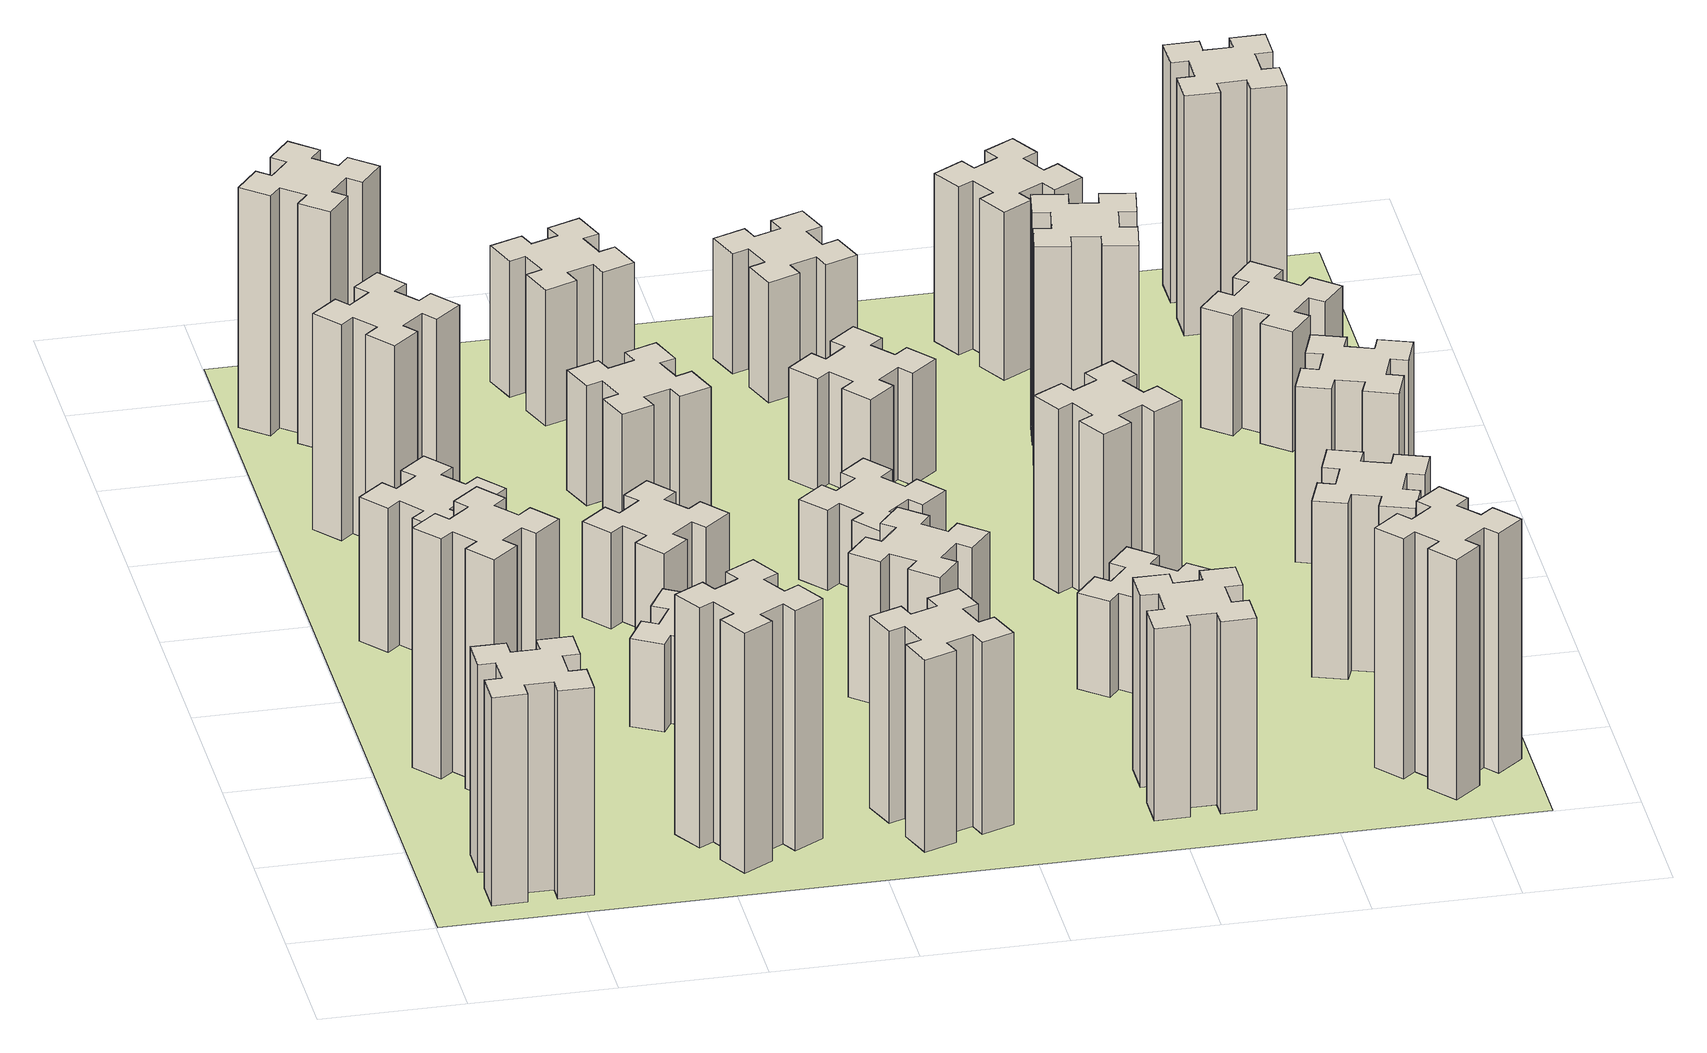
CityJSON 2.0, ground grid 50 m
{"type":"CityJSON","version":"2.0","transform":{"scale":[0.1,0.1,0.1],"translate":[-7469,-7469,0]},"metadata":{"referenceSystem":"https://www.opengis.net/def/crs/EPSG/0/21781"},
"CityObjects":{
"building1":{"type":"Building","attributes":{"class":"1000","function":"1000","usage":"1000","yearOfConstruction":2016,"roofType":"1000","measuredHeight":78,"storeysAboveGround":30,"storeysBelowGround":0},"geometry":[{"type":"Solid","lod":"1","boundaries":[[[[0,1,2,3,4,5,6,7,8,9,10,11,12,13,14,15,16,17,18,19]],[[17,16,20,21]],[[16,15,22,20]],[[15,14,23,22]],[[14,13,24,23]],[[13,12,25,24]],[[12,11,26,25]],[[11,10,27,26]],[[10,9,28,27]],[[9,8,29,28]],[[8,7,30,29]],[[7,6,31,30]],[[6,5,32,31]],[[5,4,33,32]],[[4,3,34,33]],[[3,2,35,34]],[[2,1,36,35]],[[1,0,37,36]],[[0,19,38,37]],[[19,18,39,38]],[[18,17,21,39]],[[24,25,26,27,28,29,30,31,32,33,34,35,36,37,38,39,21,20,22,23]]]]}]},
"building2":{"type":"Building","attributes":{"class":"1000","function":"1000","usage":"1000","yearOfConstruction":2016,"roofType":"1000","measuredHeight":90,"storeysAboveGround":30,"storeysBelowGround":0},"geometry":[{"type":"Solid","lod":"1","boundaries":[[[[40,41,42,43,44,45,46,47,48,49,50,51,52,53,54,55,56,57,58,59]],[[57,56,60,61]],[[56,55,62,60]],[[55,54,63,62]],[[54,53,64,63]],[[53,52,65,64]],[[52,51,66,65]],[[51,50,67,66]],[[50,49,68,67]],[[49,48,69,68]],[[48,47,70,69]],[[47,46,71,70]],[[46,45,72,71]],[[45,44,73,72]],[[44,43,74,73]],[[43,42,75,74]],[[42,41,76,75]],[[41,40,77,76]],[[40,59,78,77]],[[59,58,79,78]],[[58,57,61,79]],[[64,65,66,67,68,69,70,71,72,73,74,75,76,77,78,79,61,60,62,63]]]]}]},
"building3":{"type":"Building","attributes":{"class":"1000","function":"1000","usage":"1000","yearOfConstruction":2016,"roofType":"1000","measuredHeight":54,"storeysAboveGround":30,"storeysBelowGround":0},"geometry":[{"type":"Solid","lod":"1","boundaries":[[[[80,81,82,83,84,85,86,87,88,89,90,91,92,93,94,95,96,97,98,99]],[[97,96,100,101]],[[96,95,102,100]],[[95,94,103,102]],[[94,93,104,103]],[[93,92,105,104]],[[92,91,106,105]],[[91,90,107,106]],[[90,89,108,107]],[[89,88,109,108]],[[88,87,110,109]],[[87,86,111,110]],[[86,85,112,111]],[[85,84,113,112]],[[84,83,114,113]],[[83,82,115,114]],[[82,81,116,115]],[[81,80,117,116]],[[80,99,118,117]],[[99,98,119,118]],[[98,97,101,119]],[[104,105,106,107,108,109,110,111,112,113,114,115,116,117,118,119,101,100,102,103]]]]}]},
"building4":{"type":"Building","attributes":{"class":"1000","function":"1000","usage":"1000","yearOfConstruction":2016,"roofType":"1000","measuredHeight":81,"storeysAboveGround":30,"storeysBelowGround":0},"geometry":[{"type":"Solid","lod":"1","boundaries":[[[[120,121,122,123,124,125,126,127,128,129,130,131,132,133,134,135,136,137,138,139]],[[137,136,140,141]],[[136,135,142,140]],[[135,134,143,142]],[[134,133,144,143]],[[133,132,145,144]],[[132,131,146,145]],[[131,130,147,146]],[[130,129,148,147]],[[129,128,149,148]],[[128,127,150,149]],[[127,126,151,150]],[[126,125,152,151]],[[125,124,153,152]],[[124,123,154,153]],[[123,122,155,154]],[[122,121,156,155]],[[121,120,157,156]],[[120,139,158,157]],[[139,138,159,158]],[[138,137,141,159]],[[144,145,146,147,148,149,150,151,152,153,154,155,156,157,158,159,141,140,142,143]]]]}]},
"building5":{"type":"Building","attributes":{"class":"1000","function":"1000","usage":"1000","yearOfConstruction":2016,"roofType":"1000","measuredHeight":90,"storeysAboveGround":30,"storeysBelowGround":0},"geometry":[{"type":"Solid","lod":"1","boundaries":[[[[160,161,162,163,164,165,166,167,168,169,170,171,172,173,174,175,176,177,178,179]],[[177,176,180,181]],[[176,175,182,180]],[[175,174,183,182]],[[174,173,184,183]],[[173,172,185,184]],[[172,171,186,185]],[[171,170,187,186]],[[170,169,188,187]],[[169,168,189,188]],[[168,167,190,189]],[[167,166,191,190]],[[166,165,192,191]],[[165,164,193,192]],[[164,163,194,193]],[[163,162,195,194]],[[162,161,196,195]],[[161,160,197,196]],[[160,179,198,197]],[[179,178,199,198]],[[178,177,181,199]],[[184,185,186,187,188,189,190,191,192,193,194,195,196,197,198,199,181,180,182,183]]]]}]},
"building6":{"type":"Building","attributes":{"class":"1000","function":"1000","usage":"1000","yearOfConstruction":2016,"roofType":"1000","measuredHeight":90,"storeysAboveGround":30,"storeysBelowGround":0},"geometry":[{"type":"Solid","lod":"1","boundaries":[[[[200,201,202,203,204,205,206,207,208,209,210,211,212,213,214,215,216,217,218,219]],[[217,216,220,221]],[[216,215,222,220]],[[215,214,223,222]],[[214,213,224,223]],[[213,212,225,224]],[[212,211,226,225]],[[211,210,227,226]],[[210,209,228,227]],[[209,208,229,228]],[[208,207,230,229]],[[207,206,231,230]],[[206,205,232,231]],[[205,204,233,232]],[[204,203,234,233]],[[203,202,235,234]],[[202,201,236,235]],[[201,200,237,236]],[[200,219,238,237]],[[219,218,239,238]],[[218,217,221,239]],[[224,225,226,227,228,229,230,231,232,233,234,235,236,237,238,239,221,220,222,223]]]]}]},
"building7":{"type":"Building","attributes":{"class":"1000","function":"1000","usage":"1000","yearOfConstruction":2016,"roofType":"1000","measuredHeight":33,"storeysAboveGround":30,"storeysBelowGround":0},"geometry":[{"type":"Solid","lod":"1","boundaries":[[[[240,241,242,243,244,245,246,247,248,249,250,251,252,253,254,255,256,257,258,259]],[[257,256,260,261]],[[256,255,262,260]],[[255,254,263,262]],[[254,253,264,263]],[[253,252,265,264]],[[252,251,266,265]],[[251,250,267,266]],[[250,249,268,267]],[[249,248,269,268]],[[248,247,270,269]],[[247,246,271,270]],[[246,245,272,271]],[[245,244,273,272]],[[244,243,274,273]],[[243,242,275,274]],[[242,241,276,275]],[[241,240,277,276]],[[240,259,278,277]],[[259,258,279,278]],[[258,257,261,279]],[[264,265,266,267,268,269,270,271,272,273,274,275,276,277,278,279,261,260,262,263]]]]}]},
"building8":{"type":"Building","attributes":{"class":"1000","function":"1000","usage":"1000","yearOfConstruction":2016,"roofType":"1000","measuredHeight":36,"storeysAboveGround":30,"storeysBelowGround":0},"geometry":[{"type":"Solid","lod":"1","boundaries":[[[[280,281,282,283,284,285,286,287,288,289,290,291,292,293,294,295,296,297,298,299]],[[297,296,300,301]],[[296,295,302,300]],[[295,294,303,302]],[[294,293,304,303]],[[293,292,305,304]],[[292,291,306,305]],[[291,290,307,306]],[[290,289,308,307]],[[289,288,309,308]],[[288,287,310,309]],[[287,286,311,310]],[[286,285,312,311]],[[285,284,313,312]],[[284,283,314,313]],[[283,282,315,314]],[[282,281,316,315]],[[281,280,317,316]],[[280,299,318,317]],[[299,298,319,318]],[[298,297,301,319]],[[304,305,306,307,308,309,310,311,312,313,314,315,316,317,318,319,301,300,302,303]]]]}]},
"building9":{"type":"Building","attributes":{"class":"1000","function":"1000","usage":"1000","yearOfConstruction":2016,"roofType":"1000","measuredHeight":72,"storeysAboveGround":30,"storeysBelowGround":0},"geometry":[{"type":"Solid","lod":"1","boundaries":[[[[320,321,322,323,324,325,326,327,328,329,330,331,332,333,334,335,336,337,338,339]],[[337,336,340,341]],[[336,335,342,340]],[[335,334,343,342]],[[334,333,344,343]],[[333,332,345,344]],[[332,331,346,345]],[[331,330,347,346]],[[330,329,348,347]],[[329,328,349,348]],[[328,327,350,349]],[[327,326,351,350]],[[326,325,352,351]],[[325,324,353,352]],[[324,323,354,353]],[[323,322,355,354]],[[322,321,356,355]],[[321,320,357,356]],[[320,339,358,357]],[[339,338,359,358]],[[338,337,341,359]],[[344,345,346,347,348,349,350,351,352,353,354,355,356,357,358,359,341,340,342,343]]]]}]},
"building10":{"type":"Building","attributes":{"class":"1000","function":"1000","usage":"1000","yearOfConstruction":2016,"roofType":"1000","measuredHeight":45,"storeysAboveGround":30,"storeysBelowGround":0},"geometry":[{"type":"Solid","lod":"1","boundaries":[[[[360,361,362,363,364,365,366,367,368,369,370,371,372,373,374,375,376,377,378,379]],[[377,376,380,381]],[[376,375,382,380]],[[375,374,383,382]],[[374,373,384,383]],[[373,372,385,384]],[[372,371,386,385]],[[371,370,387,386]],[[370,369,388,387]],[[369,368,389,388]],[[368,367,390,389]],[[367,366,391,390]],[[366,365,392,391]],[[365,364,393,392]],[[364,363,394,393]],[[363,362,395,394]],[[362,361,396,395]],[[361,360,397,396]],[[360,379,398,397]],[[379,378,399,398]],[[378,377,381,399]],[[384,385,386,387,388,389,390,391,392,393,394,395,396,397,398,399,381,380,382,383]]]]}]},
"building11":{"type":"Building","attributes":{"class":"1000","function":"1000","usage":"1000","yearOfConstruction":2016,"roofType":"1000","measuredHeight":51,"storeysAboveGround":30,"storeysBelowGround":0},"geometry":[{"type":"Solid","lod":"1","boundaries":[[[[400,401,402,403,404,405,406,407,408,409,410,411,412,413,414,415,416,417,418,419]],[[417,416,420,421]],[[416,415,422,420]],[[415,414,423,422]],[[414,413,424,423]],[[413,412,425,424]],[[412,411,426,425]],[[411,410,427,426]],[[410,409,428,427]],[[409,408,429,428]],[[408,407,430,429]],[[407,406,431,430]],[[406,405,432,431]],[[405,404,433,432]],[[404,403,434,433]],[[403,402,435,434]],[[402,401,436,435]],[[401,400,437,436]],[[400,419,438,437]],[[419,418,439,438]],[[418,417,421,439]],[[424,425,426,427,428,429,430,431,432,433,434,435,436,437,438,439,421,420,422,423]]]]}]},
"building12":{"type":"Building","attributes":{"class":"1000","function":"1000","usage":"1000","yearOfConstruction":2016,"roofType":"1000","measuredHeight":54,"storeysAboveGround":30,"storeysBelowGround":0},"geometry":[{"type":"Solid","lod":"1","boundaries":[[[[440,441,442,443,444,445,446,447,448,449,450,451,452,453,454,455,456,457,458,459]],[[457,456,460,461]],[[456,455,462,460]],[[455,454,463,462]],[[454,453,464,463]],[[453,452,465,464]],[[452,451,466,465]],[[451,450,467,466]],[[450,449,468,467]],[[449,448,469,468]],[[448,447,470,469]],[[447,446,471,470]],[[446,445,472,471]],[[445,444,473,472]],[[444,443,474,473]],[[443,442,475,474]],[[442,441,476,475]],[[441,440,477,476]],[[440,459,478,477]],[[459,458,479,478]],[[458,457,461,479]],[[464,465,466,467,468,469,470,471,472,473,474,475,476,477,478,479,461,460,462,463]]]]}]},
"building13":{"type":"Building","attributes":{"class":"1000","function":"1000","usage":"1000","yearOfConstruction":2016,"roofType":"1000","measuredHeight":30,"storeysAboveGround":30,"storeysBelowGround":0},"geometry":[{"type":"Solid","lod":"1","boundaries":[[[[480,481,482,483,484,485,486,487,488,489,490,491,492,493,494,495,496,497,498,499]],[[497,496,500,501]],[[496,495,502,500]],[[495,494,503,502]],[[494,493,504,503]],[[493,492,505,504]],[[492,491,506,505]],[[491,490,507,506]],[[490,489,508,507]],[[489,488,509,508]],[[488,487,510,509]],[[487,486,511,510]],[[486,485,512,511]],[[485,484,513,512]],[[484,483,514,513]],[[483,482,515,514]],[[482,481,516,515]],[[481,480,517,516]],[[480,499,518,517]],[[499,498,519,518]],[[498,497,501,519]],[[504,505,506,507,508,509,510,511,512,513,514,515,516,517,518,519,501,500,502,503]]]]}]},
"building14":{"type":"Building","attributes":{"class":"1000","function":"1000","usage":"1000","yearOfConstruction":2016,"roofType":"1000","measuredHeight":72,"storeysAboveGround":30,"storeysBelowGround":0},"geometry":[{"type":"Solid","lod":"1","boundaries":[[[[520,521,522,523,524,525,526,527,528,529,530,531,532,533,534,535,536,537,538,539]],[[537,536,540,541]],[[536,535,542,540]],[[535,534,543,542]],[[534,533,544,543]],[[533,532,545,544]],[[532,531,546,545]],[[531,530,547,546]],[[530,529,548,547]],[[529,528,549,548]],[[528,527,550,549]],[[527,526,551,550]],[[526,525,552,551]],[[525,524,553,552]],[[524,523,554,553]],[[523,522,555,554]],[[522,521,556,555]],[[521,520,557,556]],[[520,539,558,557]],[[539,538,559,558]],[[538,537,541,559]],[[544,545,546,547,548,549,550,551,552,553,554,555,556,557,558,559,541,540,542,543]]]]}]},
"building15":{"type":"Building","attributes":{"class":"1000","function":"1000","usage":"1000","yearOfConstruction":2016,"roofType":"1000","measuredHeight":42,"storeysAboveGround":30,"storeysBelowGround":0},"geometry":[{"type":"Solid","lod":"1","boundaries":[[[[560,561,562,563,564,565,566,567,568,569,570,571,572,573,574,575,576,577,578,579]],[[577,576,580,581]],[[576,575,582,580]],[[575,574,583,582]],[[574,573,584,583]],[[573,572,585,584]],[[572,571,586,585]],[[571,570,587,586]],[[570,569,588,587]],[[569,568,589,588]],[[568,567,590,589]],[[567,566,591,590]],[[566,565,592,591]],[[565,564,593,592]],[[564,563,594,593]],[[563,562,595,594]],[[562,561,596,595]],[[561,560,597,596]],[[560,579,598,597]],[[579,578,599,598]],[[578,577,581,599]],[[584,585,586,587,588,589,590,591,592,593,594,595,596,597,598,599,581,580,582,583]]]]}]},
"building16":{"type":"Building","attributes":{"class":"1000","function":"1000","usage":"1000","yearOfConstruction":2016,"roofType":"1000","measuredHeight":45,"storeysAboveGround":30,"storeysBelowGround":0},"geometry":[{"type":"Solid","lod":"1","boundaries":[[[[600,601,602,603,604,605,606,607,608,609,610,611,612,613,614,615,616,617,618,619]],[[617,616,620,621]],[[616,615,622,620]],[[615,614,623,622]],[[614,613,624,623]],[[613,612,625,624]],[[612,611,626,625]],[[611,610,627,626]],[[610,609,628,627]],[[609,608,629,628]],[[608,607,630,629]],[[607,606,631,630]],[[606,605,632,631]],[[605,604,633,632]],[[604,603,634,633]],[[603,602,635,634]],[[602,601,636,635]],[[601,600,637,636]],[[600,619,638,637]],[[619,618,639,638]],[[618,617,621,639]],[[624,625,626,627,628,629,630,631,632,633,634,635,636,637,638,639,621,620,622,623]]]]}]},
"building17":{"type":"Building","attributes":{"class":"1000","function":"1000","usage":"1000","yearOfConstruction":2016,"roofType":"1000","measuredHeight":36,"storeysAboveGround":30,"storeysBelowGround":0},"geometry":[{"type":"Solid","lod":"1","boundaries":[[[[640,641,642,643,644,645,646,647,648,649,650,651,652,653,654,655,656,657,658,659]],[[657,656,660,661]],[[656,655,662,660]],[[655,654,663,662]],[[654,653,664,663]],[[653,652,665,664]],[[652,651,666,665]],[[651,650,667,666]],[[650,649,668,667]],[[649,648,669,668]],[[648,647,670,669]],[[647,646,671,670]],[[646,645,672,671]],[[645,644,673,672]],[[644,643,674,673]],[[643,642,675,674]],[[642,641,676,675]],[[641,640,677,676]],[[640,659,678,677]],[[659,658,679,678]],[[658,657,661,679]],[[664,665,666,667,668,669,670,671,672,673,674,675,676,677,678,679,661,660,662,663]]]]}]},
"building18":{"type":"Building","attributes":{"class":"1000","function":"1000","usage":"1000","yearOfConstruction":2016,"roofType":"1000","measuredHeight":69,"storeysAboveGround":30,"storeysBelowGround":0},"geometry":[{"type":"Solid","lod":"1","boundaries":[[[[680,681,682,683,684,685,686,687,688,689,690,691,692,693,694,695,696,697,698,699]],[[697,696,700,701]],[[696,695,702,700]],[[695,694,703,702]],[[694,693,704,703]],[[693,692,705,704]],[[692,691,706,705]],[[691,690,707,706]],[[690,689,708,707]],[[689,688,709,708]],[[688,687,710,709]],[[687,686,711,710]],[[686,685,712,711]],[[685,684,713,712]],[[684,683,714,713]],[[683,682,715,714]],[[682,681,716,715]],[[681,680,717,716]],[[680,699,718,717]],[[699,698,719,718]],[[698,697,701,719]],[[704,705,706,707,708,709,710,711,712,713,714,715,716,717,718,719,701,700,702,703]]]]}]},
"building19":{"type":"Building","attributes":{"class":"1000","function":"1000","usage":"1000","yearOfConstruction":2016,"roofType":"1000","measuredHeight":87,"storeysAboveGround":30,"storeysBelowGround":0},"geometry":[{"type":"Solid","lod":"1","boundaries":[[[[720,721,722,723,724,725,726,727,728,729,730,731,732,733,734,735,736,737,738,739]],[[737,736,740,741]],[[736,735,742,740]],[[735,734,743,742]],[[734,733,744,743]],[[733,732,745,744]],[[732,731,746,745]],[[731,730,747,746]],[[730,729,748,747]],[[729,728,749,748]],[[728,727,750,749]],[[727,726,751,750]],[[726,725,752,751]],[[725,724,753,752]],[[724,723,754,753]],[[723,722,755,754]],[[722,721,756,755]],[[721,720,757,756]],[[720,739,758,757]],[[739,738,759,758]],[[738,737,741,759]],[[744,745,746,747,748,749,750,751,752,753,754,755,756,757,758,759,741,740,742,743]]]]}]},
"building20":{"type":"Building","attributes":{"class":"1000","function":"1000","usage":"1000","yearOfConstruction":2016,"roofType":"1000","measuredHeight":90,"storeysAboveGround":30,"storeysBelowGround":0},"geometry":[{"type":"Solid","lod":"1","boundaries":[[[[760,761,762,763,764,765,766,767,768,769,770,771,772,773,774,775,776,777,778,779]],[[777,776,780,781]],[[776,775,782,780]],[[775,774,783,782]],[[774,773,784,783]],[[773,772,785,784]],[[772,771,786,785]],[[771,770,787,786]],[[770,769,788,787]],[[769,768,789,788]],[[768,767,790,789]],[[767,766,791,790]],[[766,765,792,791]],[[765,764,793,792]],[[764,763,794,793]],[[763,762,795,794]],[[762,761,796,795]],[[761,760,797,796]],[[760,779,798,797]],[[779,778,799,798]],[[778,777,781,799]],[[784,785,786,787,788,789,790,791,792,793,794,795,796,797,798,799,781,780,782,783]]]]}]},
"building21":{"type":"Building","attributes":{"class":"1000","function":"1000","usage":"1000","yearOfConstruction":2016,"roofType":"1000","measuredHeight":63,"storeysAboveGround":30,"storeysBelowGround":0},"geometry":[{"type":"Solid","lod":"1","boundaries":[[[[800,801,802,803,804,805,806,807,808,809,810,811,812,813,814,815,816,817,818,819]],[[817,816,820,821]],[[816,815,822,820]],[[815,814,823,822]],[[814,813,824,823]],[[813,812,825,824]],[[812,811,826,825]],[[811,810,827,826]],[[810,809,828,827]],[[809,808,829,828]],[[808,807,830,829]],[[807,806,831,830]],[[806,805,832,831]],[[805,804,833,832]],[[804,803,834,833]],[[803,802,835,834]],[[802,801,836,835]],[[801,800,837,836]],[[800,819,838,837]],[[819,818,839,838]],[[818,817,821,839]],[[824,825,826,827,828,829,830,831,832,833,834,835,836,837,838,839,821,820,822,823]]]]}]},
"building22":{"type":"Building","attributes":{"class":"1000","function":"1000","usage":"1000","yearOfConstruction":2016,"roofType":"1000","measuredHeight":66,"storeysAboveGround":30,"storeysBelowGround":0},"geometry":[{"type":"Solid","lod":"1","boundaries":[[[[840,841,842,843,844,845,846,847,848,849,850,851,852,853,854,855,856,857,858,859]],[[857,856,860,861]],[[856,855,862,860]],[[855,854,863,862]],[[854,853,864,863]],[[853,852,865,864]],[[852,851,866,865]],[[851,850,867,866]],[[850,849,868,867]],[[849,848,869,868]],[[848,847,870,869]],[[847,846,871,870]],[[846,845,872,871]],[[845,844,873,872]],[[844,843,874,873]],[[843,842,875,874]],[[842,841,876,875]],[[841,840,877,876]],[[840,859,878,877]],[[859,858,879,878]],[[858,857,861,879]],[[864,865,866,867,868,869,870,871,872,873,874,875,876,877,878,879,861,860,862,863]]]]}]},
"building23":{"type":"Building","attributes":{"class":"1000","function":"1000","usage":"1000","yearOfConstruction":2016,"roofType":"1000","measuredHeight":66,"storeysAboveGround":30,"storeysBelowGround":0},"geometry":[{"type":"Solid","lod":"1","boundaries":[[[[880,881,882,883,884,885,886,887,888,889,890,891,892,893,894,895,896,897,898,899]],[[897,896,900,901]],[[896,895,902,900]],[[895,894,903,902]],[[894,893,904,903]],[[893,892,905,904]],[[892,891,906,905]],[[891,890,907,906]],[[890,889,908,907]],[[889,888,909,908]],[[888,887,910,909]],[[887,886,911,910]],[[886,885,912,911]],[[885,884,913,912]],[[884,883,914,913]],[[883,882,915,914]],[[882,881,916,915]],[[881,880,917,916]],[[880,899,918,917]],[[899,898,919,918]],[[898,897,901,919]],[[904,905,906,907,908,909,910,911,912,913,914,915,916,917,918,919,901,900,902,903]]]]}]},
"building24":{"type":"Building","attributes":{"class":"1000","function":"1000","usage":"1000","yearOfConstruction":2016,"roofType":"1000","measuredHeight":45,"storeysAboveGround":30,"storeysBelowGround":0},"geometry":[{"type":"Solid","lod":"1","boundaries":[[[[920,921,922,923,924,925,926,927,928,929,930,931,932,933,934,935,936,937,938,939]],[[937,936,940,941]],[[936,935,942,940]],[[935,934,943,942]],[[934,933,944,943]],[[933,932,945,944]],[[932,931,946,945]],[[931,930,947,946]],[[930,929,948,947]],[[929,928,949,948]],[[928,927,950,949]],[[927,926,951,950]],[[926,925,952,951]],[[925,924,953,952]],[[924,923,954,953]],[[923,922,955,954]],[[922,921,956,955]],[[921,920,957,956]],[[920,939,958,957]],[[939,938,959,958]],[[938,937,941,959]],[[944,945,946,947,948,949,950,951,952,953,954,955,956,957,958,959,941,940,942,943]]]]}]},
"building25":{"type":"Building","attributes":{"class":"1000","function":"1000","usage":"1000","yearOfConstruction":2016,"roofType":"1000","measuredHeight":90,"storeysAboveGround":30,"storeysBelowGround":0},"geometry":[{"type":"Solid","lod":"1","boundaries":[[[[960,961,962,963,964,965,966,967,968,969,970,971,972,973,974,975,976,977,978,979]],[[977,976,980,981]],[[976,975,982,980]],[[975,974,983,982]],[[974,973,984,983]],[[973,972,985,984]],[[972,971,986,985]],[[971,970,987,986]],[[970,969,988,987]],[[969,968,989,988]],[[968,967,990,989]],[[967,966,991,990]],[[966,965,992,991]],[[965,964,993,992]],[[964,963,994,993]],[[963,962,995,994]],[[962,961,996,995]],[[961,960,997,996]],[[960,979,998,997]],[[979,978,999,998]],[[978,977,981,999]],[[984,985,986,987,988,989,990,991,992,993,994,995,996,997,998,999,981,980,982,983]]]]}]},
"landuse1":{"type":"LandUse","attributes":{"name":"plot1","function":"1010"},"geometry":[{"type":"MultiSurface","lod":"1","boundaries":[[[1000,1001,1002,1003]]]}]}
},
"vertices":[
[265,325,0],[265,225,0],[205,225,0],[205,105,0],[325,105,0],[325,165,0],[425,165,0],[425,105,0],[545,105,0],[545,225,0],[485,225,0],[485,325,0],[545,325,0],[545,445,0],[425,445,0],[425,385,0],[325,385,0],[325,445,0],[205,445,0],[205,325,0],[325,385,780],[325,445,780],[425,385,780],[425,445,780],[545,445,780],[545,325,780],[485,325,780],[485,225,780],[545,225,780],[545,105,780],[425,105,780],[425,165,780],[325,165,780],[325,105,780],[205,105,780],[205,225,780],[265,225,780],[265,325,780],[205,325,780],[205,445,780],
[492,1048,0],[427,1124,0],[473,1163,0],[396,1255,0],[304,1178,0],[343,1132,0],[266,1067,0],[228,1113,0],[136,1036,0],[213,944,0],[259,983,0],[323,906,0],[277,868,0],[354,776,0],[446,853,0],[408,899,0],[484,963,0],[523,917,0],[615,994,0],[538,1086,0],[484,963,900],[523,917,900],[408,899,900],[446,853,900],[354,776,900],[277,868,900],[323,906,900],[259,983,900],[213,944,900],[136,1036,900],[228,1113,900],[266,1067,900],[343,1132,900],[304,1178,900],[396,1255,900],[473,1163,900],[427,1124,900],[492,1048,900],[538,1086,900],[615,994,900],
[492,1888,0],[427,1964,0],[473,2003,0],[396,2095,0],[304,2018,0],[343,1972,0],[266,1907,0],[228,1953,0],[136,1876,0],[213,1784,0],[259,1823,0],[323,1746,0],[277,1708,0],[354,1616,0],[446,1693,0],[408,1739,0],[484,1803,0],[523,1757,0],[615,1834,0],[538,1926,0],[484,1803,540],[523,1757,540],[408,1739,540],[446,1693,540],[354,1616,540],[277,1708,540],[323,1746,540],[259,1823,540],[213,1784,540],[136,1876,540],[228,1953,540],[266,1907,540],[343,1972,540],[304,2018,540],[396,2095,540],[473,2003,540],[427,1964,540],[492,1888,540],[538,1926,540],[615,1834,540],
[343,2712,0],[266,2647,0],[228,2693,0],[136,2616,0],[213,2524,0],[259,2563,0],[323,2486,0],[277,2448,0],[354,2356,0],[446,2433,0],[408,2479,0],[484,2543,0],[523,2497,0],[615,2574,0],[538,2666,0],[492,2628,0],[427,2704,0],[473,2743,0],[396,2835,0],[304,2758,0],[427,2704,810],[473,2743,810],[492,2628,810],[538,2666,810],[615,2574,810],[523,2497,810],[484,2543,810],[408,2479,810],[446,2433,810],[354,2356,810],[277,2448,810],[323,2486,810],[259,2563,810],[213,2524,810],[136,2616,810],[228,2693,810],[266,2647,810],[343,2712,810],[304,2758,810],[396,2835,810],
[1127,255,0],[1214,305,0],[1244,253,0],[1348,313,0],[1288,417,0],[1236,387,0],[1186,474,0],[1238,504,0],[1178,608,0],[1074,548,0],[1104,496,0],[1017,446,0],[987,498,0],[883,438,0],[943,334,0],[995,364,0],[1045,277,0],[993,247,0],[1053,143,0],[1157,203,0],[1045,277,900],[993,247,900],[995,364,900],[943,334,900],[883,438,900],[987,498,900],[1017,446,900],[1104,496,900],[1074,548,900],[1178,608,900],[1238,504,900],[1186,474,900],[1236,387,900],[1288,417,900],[1348,313,900],[1244,253,900],[1214,305,900],[1127,255,900],[1157,203,900],[1053,143,900],
[384,3387,0],[308,3452,0],[346,3498,0],[254,3575,0],[177,3483,0],[223,3444,0],[159,3368,0],[113,3406,0],[36,3314,0],[128,3237,0],[166,3283,0],[243,3219,0],[204,3173,0],[296,3096,0],[373,3188,0],[327,3226,0],[392,3303,0],[438,3264,0],[515,3356,0],[423,3433,0],[392,3303,900],[438,3264,900],[327,3226,900],[373,3188,900],[296,3096,900],[204,3173,900],[243,3219,900],[166,3283,900],[128,3237,900],[36,3314,900],[113,3406,900],[159,3368,900],[223,3444,900],[177,3483,900],[254,3575,900],[346,3498,900],[308,3452,900],[384,3387,900],[423,3433,900],[515,3356,900],
[1186,1117,0],[1236,1204,0],[1288,1174,0],[1348,1278,0],[1244,1338,0],[1214,1286,0],[1127,1336,0],[1157,1388,0],[1053,1448,0],[993,1344,0],[1045,1314,0],[995,1227,0],[943,1257,0],[883,1153,0],[987,1093,0],[1017,1145,0],[1104,1095,0],[1074,1043,0],[1178,983,0],[1238,1087,0],[1104,1095,330],[1074,1043,330],[1017,1145,330],[987,1093,330],[883,1153,330],[943,1257,330],[995,1227,330],[1045,1314,330],[993,1344,330],[1053,1448,330],[1157,1388,330],[1127,1336,330],[1214,1286,330],[1244,1338,330],[1348,1278,330],[1288,1174,330],[1236,1204,330],[1186,1117,330],[1238,1087,330],[1178,983,330],
[1083,1972,0],[1006,1907,0],[968,1953,0],[876,1876,0],[953,1784,0],[999,1823,0],[1063,1746,0],[1017,1708,0],[1094,1616,0],[1186,1693,0],[1148,1739,0],[1224,1803,0],[1263,1757,0],[1355,1834,0],[1278,1926,0],[1232,1888,0],[1167,1964,0],[1213,2003,0],[1136,2095,0],[1044,2018,0],[1167,1964,360],[1213,2003,360],[1232,1888,360],[1278,1926,360],[1355,1834,360],[1263,1757,360],[1224,1803,360],[1148,1739,360],[1186,1693,360],[1094,1616,360],[1017,1708,360],[1063,1746,360],[999,1823,360],[953,1784,360],[876,1876,360],[968,1953,360],[1006,1907,360],[1083,1972,360],[1044,2018,360],[1136,2095,360],
[1765,496,0],[1671,462,0],[1650,518,0],[1537,477,0],[1579,364,0],[1635,385,0],[1669,291,0],[1613,270,0],[1654,157,0],[1767,199,0],[1746,255,0],[1840,289,0],[1860,233,0],[1973,274,0],[1932,387,0],[1876,366,0],[1842,460,0],[1898,480,0],[1857,593,0],[1744,552,0],[1842,460,720],[1898,480,720],[1876,366,720],[1932,387,720],[1973,274,720],[1860,233,720],[1840,289,720],[1746,255,720],[1767,199,720],[1654,157,720],[1613,270,720],[1669,291,720],[1635,385,720],[1579,364,720],[1537,477,720],[1650,518,720],[1671,462,720],[1765,496,720],[1744,552,720],[1857,593,720],
[1206,2475,0],[1300,2509,0],[1320,2453,0],[1433,2494,0],[1392,2607,0],[1336,2586,0],[1302,2680,0],[1358,2700,0],[1317,2813,0],[1204,2772,0],[1225,2716,0],[1131,2682,0],[1110,2738,0],[997,2697,0],[1039,2584,0],[1095,2605,0],[1129,2511,0],[1073,2490,0],[1114,2377,0],[1227,2419,0],[1129,2511,450],[1073,2490,450],[1095,2605,450],[1039,2584,450],[997,2697,450],[1110,2738,450],[1131,2682,450],[1225,2716,450],[1204,2772,450],[1317,2813,450],[1358,2700,450],[1302,2680,450],[1336,2586,450],[1392,2607,450],[1433,2494,450],[1320,2453,450],[1300,2509,450],[1206,2475,450],[1227,2419,450],[1114,2377,450],
[1125,3456,0],[1031,3422,0],[1010,3478,0],[897,3437,0],[939,3324,0],[995,3345,0],[1029,3251,0],[973,3230,0],[1014,3117,0],[1127,3159,0],[1106,3215,0],[1200,3249,0],[1220,3193,0],[1333,3234,0],[1292,3347,0],[1236,3326,0],[1202,3420,0],[1258,3440,0],[1217,3553,0],[1104,3512,0],[1202,3420,510],[1258,3440,510],[1236,3326,510],[1292,3347,510],[1333,3234,510],[1220,3193,510],[1200,3249,510],[1106,3215,510],[1127,3159,510],[1014,3117,510],[973,3230,510],[1029,3251,510],[995,3345,510],[939,3324,510],[897,3437,510],[1010,3478,510],[1031,3422,510],[1125,3456,510],[1104,3512,510],[1217,3553,510],
[1746,1163,0],[1823,1099,0],[1784,1053,0],[1876,976,0],[1953,1068,0],[1907,1106,0],[1972,1183,0],[2018,1144,0],[2095,1236,0],[2003,1313,0],[1964,1267,0],[1888,1332,0],[1926,1378,0],[1834,1455,0],[1757,1363,0],[1803,1324,0],[1739,1248,0],[1693,1286,0],[1616,1194,0],[1708,1117,0],[1739,1248,540],[1693,1286,540],[1803,1324,540],[1757,1363,540],[1834,1455,540],[1926,1378,540],[1888,1332,540],[1964,1267,540],[2003,1313,540],[2095,1236,540],[2018,1144,540],[1972,1183,540],[1907,1106,540],[1953,1068,540],[1876,976,540],[1784,1053,540],[1823,1099,540],[1746,1163,540],[1708,1117,540],[1616,1194,540],
[1972,1988,0],[1907,2064,0],[1953,2103,0],[1876,2195,0],[1784,2118,0],[1823,2072,0],[1746,2007,0],[1708,2053,0],[1616,1976,0],[1693,1884,0],[1739,1923,0],[1803,1846,0],[1757,1808,0],[1834,1716,0],[1926,1793,0],[1888,1839,0],[1964,1903,0],[2003,1857,0],[2095,1934,0],[2018,2026,0],[1964,1903,300],[2003,1857,300],[1888,1839,300],[1926,1793,300],[1834,1716,300],[1757,1808,300],[1803,1846,300],[1739,1923,300],[1693,1884,300],[1616,1976,300],[1708,2053,300],[1746,2007,300],[1823,2072,300],[1784,2118,300],[1876,2195,300],[1953,2103,300],[1907,2064,300],[1972,1988,300],[2018,2026,300],[2095,1934,300],
[2705,325,0],[2705,425,0],[2765,425,0],[2765,545,0],[2645,545,0],[2645,485,0],[2545,485,0],[2545,545,0],[2425,545,0],[2425,425,0],[2485,425,0],[2485,325,0],[2425,325,0],[2425,205,0],[2545,205,0],[2545,265,0],[2645,265,0],[2645,205,0],[2765,205,0],[2765,325,0],[2645,265,720],[2645,205,720],[2545,265,720],[2545,205,720],[2425,205,720],[2425,325,720],[2485,325,720],[2485,425,720],[2425,425,720],[2425,545,720],[2545,545,720],[2545,485,720],[2645,485,720],[2645,545,720],[2765,545,720],[2765,425,720],[2705,425,720],[2705,325,720],[2765,325,720],[2765,205,720],
[1988,2479,0],[2064,2543,0],[2103,2497,0],[2195,2574,0],[2118,2666,0],[2072,2628,0],[2007,2704,0],[2053,2743,0],[1976,2835,0],[1884,2758,0],[1923,2712,0],[1846,2647,0],[1808,2693,0],[1716,2616,0],[1793,2524,0],[1839,2563,0],[1903,2486,0],[1857,2448,0],[1934,2356,0],[2026,2433,0],[1903,2486,420],[1857,2448,420],[1839,2563,420],[1793,2524,420],[1716,2616,420],[1808,2693,420],[1846,2647,420],[1923,2712,420],[1884,2758,420],[1976,2835,420],[2053,2743,420],[2007,2704,420],[2072,2628,420],[2118,2666,420],[2195,2574,420],[2103,2497,420],[2064,2543,420],[1988,2479,420],[2026,2433,420],[1934,2356,420],
[1865,3456,0],[1771,3422,0],[1750,3478,0],[1637,3437,0],[1679,3324,0],[1735,3345,0],[1769,3251,0],[1713,3230,0],[1754,3117,0],[1867,3159,0],[1846,3215,0],[1940,3249,0],[1960,3193,0],[2073,3234,0],[2032,3347,0],[1976,3326,0],[1942,3420,0],[1998,3440,0],[1957,3553,0],[1844,3512,0],[1942,3420,450],[1998,3440,450],[1976,3326,450],[2032,3347,450],[2073,3234,450],[1960,3193,450],[1940,3249,450],[1846,3215,450],[1867,3159,450],[1754,3117,450],[1713,3230,450],[1769,3251,450],[1735,3345,450],[1679,3324,450],[1637,3437,450],[1750,3478,450],[1771,3422,450],[1865,3456,450],[1844,3512,450],[1957,3553,450],
[2647,1006,0],[2712,1083,0],[2758,1044,0],[2835,1136,0],[2743,1213,0],[2704,1167,0],[2628,1232,0],[2666,1278,0],[2574,1355,0],[2497,1263,0],[2543,1224,0],[2479,1148,0],[2433,1186,0],[2356,1094,0],[2448,1017,0],[2486,1063,0],[2563,999,0],[2524,953,0],[2616,876,0],[2693,968,0],[2563,999,360],[2524,953,360],[2486,1063,360],[2448,1017,360],[2356,1094,360],[2433,1186,360],[2479,1148,360],[2543,1224,360],[2497,1263,360],[2574,1355,360],[2666,1278,360],[2628,1232,360],[2704,1167,360],[2743,1213,360],[2835,1136,360],[2758,1044,360],[2712,1083,360],[2647,1006,360],[2693,968,360],[2616,876,360],
[2475,1744,0],[2525,1657,0],[2473,1627,0],[2533,1523,0],[2637,1583,0],[2607,1635,0],[2694,1685,0],[2724,1633,0],[2828,1693,0],[2768,1797,0],[2716,1767,0],[2666,1854,0],[2718,1884,0],[2658,1988,0],[2554,1928,0],[2584,1876,0],[2497,1826,0],[2467,1878,0],[2363,1818,0],[2423,1714,0],[2497,1826,690],[2467,1878,690],[2584,1876,690],[2554,1928,690],[2658,1988,690],[2718,1884,690],[2666,1854,690],[2716,1767,690],[2768,1797,690],[2828,1693,690],[2724,1633,690],[2694,1685,690],[2607,1635,690],[2637,1583,690],[2533,1523,690],[2473,1627,690],[2525,1657,690],[2475,1744,690],[2423,1714,690],[2363,1818,690],
[2596,2664,0],[2578,2565,0],[2519,2576,0],[2498,2457,0],[2617,2437,0],[2627,2496,0],[2725,2478,0],[2715,2419,0],[2833,2398,0],[2854,2517,0],[2795,2527,0],[2812,2625,0],[2871,2615,0],[2892,2733,0],[2774,2754,0],[2764,2695,0],[2665,2712,0],[2676,2771,0],[2557,2792,0],[2537,2674,0],[2665,2712,870],[2676,2771,870],[2764,2695,870],[2774,2754,870],[2892,2733,870],[2871,2615,870],[2812,2625,870],[2795,2527,870],[2854,2517,870],[2833,2398,870],[2715,2419,870],[2725,2478,870],[2627,2496,870],[2617,2437,870],[2498,2457,870],[2519,2576,870],[2578,2565,870],[2596,2664,870],[2537,2674,870],[2557,2792,870],
[3468,259,0],[3544,323,0],[3583,277,0],[3675,354,0],[3598,446,0],[3552,408,0],[3487,484,0],[3533,523,0],[3456,615,0],[3364,538,0],[3403,492,0],[3326,427,0],[3288,473,0],[3196,396,0],[3273,304,0],[3319,343,0],[3383,266,0],[3337,228,0],[3414,136,0],[3506,213,0],[3383,266,900],[3337,228,900],[3319,343,900],[3273,304,900],[3196,396,900],[3288,473,900],[3326,427,900],[3403,492,900],[3364,538,900],[3456,615,900],[3533,523,900],[3487,484,900],[3552,408,900],[3598,446,900],[3675,354,900],[3583,277,900],[3544,323,900],[3468,259,900],[3506,213,900],[3414,136,900],
[2716,3347,0],[2666,3434,0],[2718,3464,0],[2658,3568,0],[2554,3508,0],[2584,3456,0],[2497,3406,0],[2467,3458,0],[2363,3398,0],[2423,3294,0],[2475,3324,0],[2525,3237,0],[2473,3207,0],[2533,3103,0],[2637,3163,0],[2607,3215,0],[2694,3265,0],[2724,3213,0],[2828,3273,0],[2768,3377,0],[2694,3265,630],[2724,3213,630],[2607,3215,630],[2637,3163,630],[2533,3103,630],[2473,3207,630],[2525,3237,630],[2475,3324,630],[2423,3294,630],[2363,3398,630],[2467,3458,630],[2497,3406,630],[2584,3456,630],[2554,3508,630],[2658,3568,630],[2718,3464,630],[2666,3434,630],[2716,3347,630],[2768,3377,630],[2828,3273,630],
[3251,1029,0],[3345,995,0],[3324,939,0],[3437,897,0],[3478,1010,0],[3422,1031,0],[3456,1125,0],[3512,1104,0],[3553,1217,0],[3440,1258,0],[3420,1202,0],[3326,1236,0],[3347,1292,0],[3234,1333,0],[3193,1220,0],[3249,1200,0],[3215,1106,0],[3159,1127,0],[3117,1014,0],[3230,973,0],[3215,1106,660],[3159,1127,660],[3249,1200,660],[3193,1220,660],[3234,1333,660],[3347,1292,660],[3326,1236,660],[3420,1202,660],[3440,1258,660],[3553,1217,660],[3512,1104,660],[3456,1125,660],[3422,1031,660],[3478,1010,660],[3437,897,660],[3324,939,660],[3345,995,660],[3251,1029,660],[3230,973,660],[3117,1014,660],
[3520,1942,0],[3426,1976,0],[3447,2032,0],[3334,2073,0],[3293,1960,0],[3349,1940,0],[3315,1846,0],[3259,1867,0],[3217,1754,0],[3330,1713,0],[3351,1769,0],[3445,1735,0],[3424,1679,0],[3537,1637,0],[3578,1750,0],[3522,1771,0],[3556,1865,0],[3612,1844,0],[3653,1957,0],[3540,1998,0],[3556,1865,660],[3612,1844,660],[3522,1771,660],[3578,1750,660],[3537,1637,660],[3424,1679,660],[3445,1735,660],[3351,1769,660],[3330,1713,660],[3217,1754,660],[3259,1867,660],[3315,1846,660],[3349,1940,660],[3293,1960,660],[3334,2073,660],[3447,2032,660],[3426,1976,660],[3520,1942,660],[3540,1998,660],[3653,1957,660],
[3444,2747,0],[3368,2812,0],[3406,2858,0],[3314,2935,0],[3237,2843,0],[3283,2804,0],[3219,2728,0],[3173,2766,0],[3096,2674,0],[3188,2597,0],[3226,2643,0],[3303,2579,0],[3264,2533,0],[3356,2456,0],[3433,2548,0],[3387,2586,0],[3452,2663,0],[3498,2624,0],[3575,2716,0],[3483,2793,0],[3452,2663,450],[3498,2624,450],[3387,2586,450],[3433,2548,450],[3356,2456,450],[3264,2533,450],[3303,2579,450],[3226,2643,450],[3188,2597,450],[3096,2674,450],[3173,2766,450],[3219,2728,450],[3283,2804,450],[3237,2843,450],[3314,2935,450],[3406,2858,450],[3368,2812,450],[3444,2747,450],[3483,2793,450],[3575,2716,450],
[3285,3325,0],[3385,3325,0],[3385,3265,0],[3505,3265,0],[3505,3385,0],[3445,3385,0],[3445,3485,0],[3505,3485,0],[3505,3605,0],[3385,3605,0],[3385,3545,0],[3285,3545,0],[3285,3605,0],[3165,3605,0],[3165,3485,0],[3225,3485,0],[3225,3385,0],[3165,3385,0],[3165,3265,0],[3285,3265,0],[3225,3385,900],[3165,3385,900],[3225,3485,900],[3165,3485,900],[3165,3605,900],[3285,3605,900],[3285,3545,900],[3385,3545,900],[3385,3605,900],[3505,3605,900],[3505,3485,900],[3445,3485,900],[3445,3385,900],[3505,3385,900],[3505,3265,900],[3385,3265,900],[3385,3325,900],[3285,3325,900],[3285,3265,900],[3165,3265,900],
[5,3705,0],[3705,3705,0],[3705,5,0],[5,5,0]
]}
